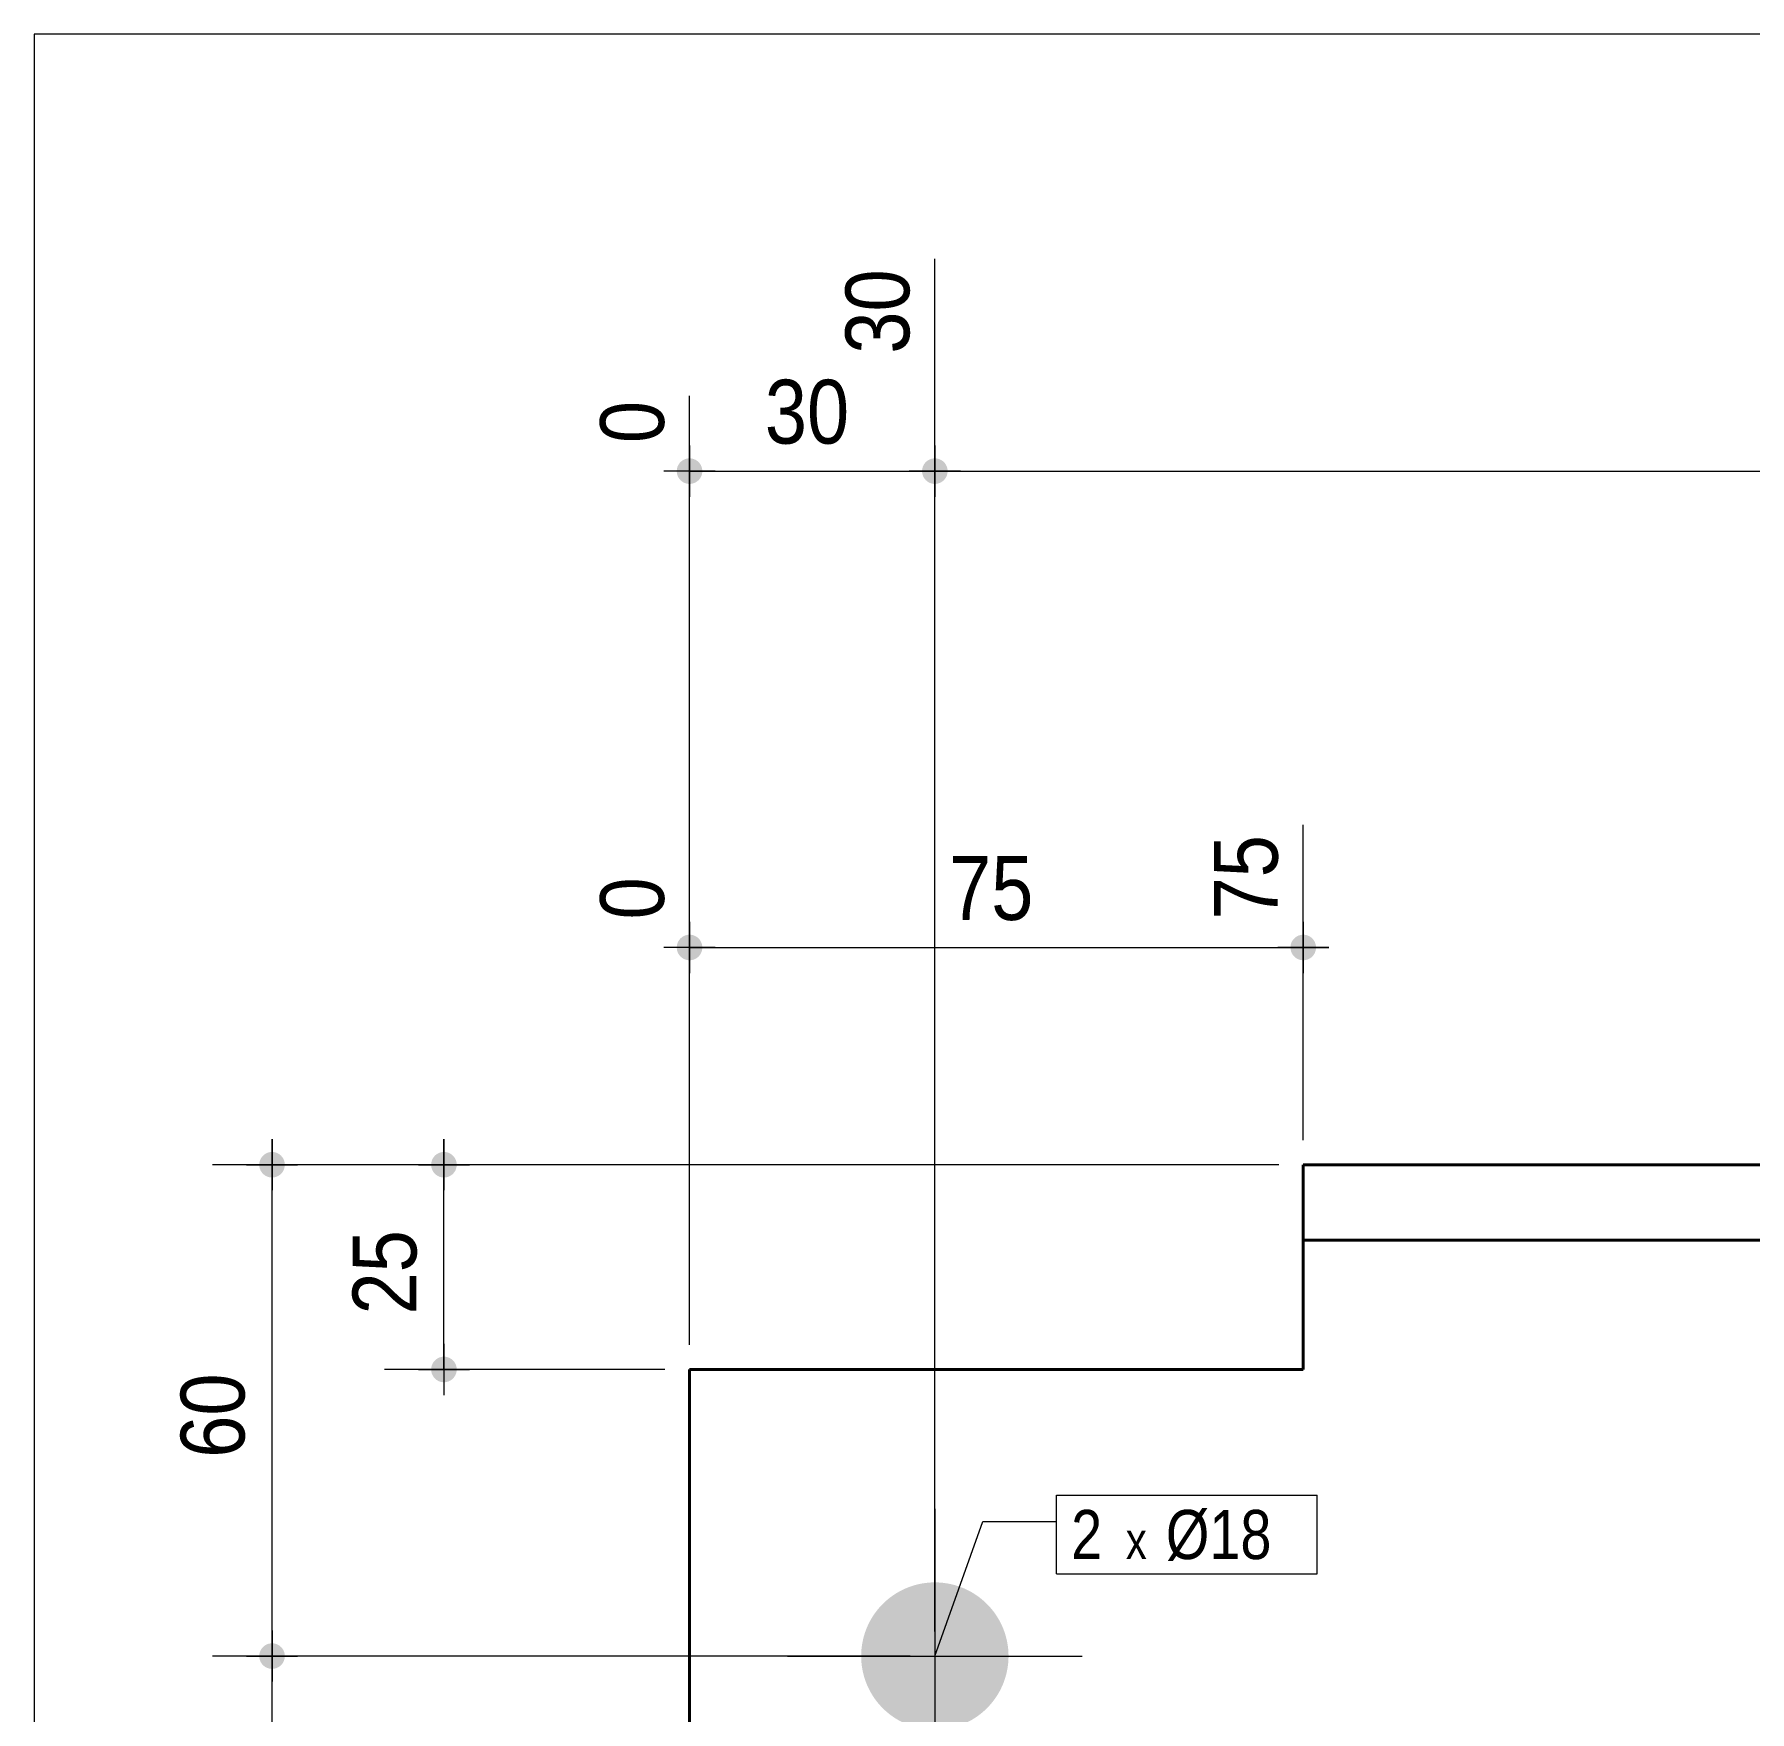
# Model space of a CAD drawing. Header units: millimetres. Extents: x 2 to 287, y 5 to 195.
# Drawn here: x 5 to 74.8, y 126.7 to 195 of the extents above; entities that cross this region are included whole.
import ezdxf

# ---------------------------------------------------------------- set-up
doc = ezdxf.new("R2010")
doc.units = ezdxf.units.MM
for name, color, linetype, lineweight in [('Boulon', 7, 'Continuous', 0), ('Cotation', 7, 'Continuous', 0), ('Désignation boulon', 3, 'Continuous', 0), ('Feuille dessin', 5, 'Continuous', 0), ('Piece', 2, 'Continuous', 0)]:
    doc.layers.add(name, color=color, linetype=linetype, lineweight=lineweight)
doc.styles.add('ARIAL', font='ARIAL.TTF')
doc.styles.add('COMIC_SANS_MS', font='COMIC.TTF')

# ---------------------------------------------------------------- blocks, each defined once
blk = doc.blocks.new('*A2')
at = {"layer": 'Boulon'}
for points in [[(38.67, 129.06), (38.673, 129.134), (38.677, 129.207), (38.683, 129.281), (38.692, 129.354), (38.701, 129.427), (38.713, 129.5), (38.727, 129.572), (38.742, 129.644), (38.759, 129.716), (38.778, 129.787), (38.798, 129.858), (38.82, 129.928), (38.844, 129.997), (38.87, 130.066), (38.897, 130.135), (38.926, 130.202), (38.957, 130.269), (38.989, 130.336), (39.023, 130.401), (39.059, 130.465), (39.096, 130.529), (39.134, 130.592), (39.175, 130.653), (39.216, 130.714), (39.259, 130.774), (39.304, 130.832), (39.35, 130.89), (39.397, 130.946), (39.446, 131.001), (39.496, 131.055), (39.548, 131.108), (39.6, 131.159), (39.654, 131.21), (39.709, 131.258), (39.766, 131.306), (39.823, 131.352), (39.882, 131.396), (39.942, 131.439), (40.002, 131.481), (40.064, 131.521), (40.127, 131.56), (40.19, 131.597), (40.255, 131.632), (40.32, 131.666), (40.386, 131.699), (40.453, 131.729), (40.521, 131.758), (40.589, 131.786), (40.658, 131.811), (40.728, 131.835), (40.798, 131.857), (40.869, 131.878), (40.94, 131.897), (41.012, 131.914), (41.084, 131.929), (41.156, 131.942), (41.229, 131.954), (41.302, 131.964), (41.375, 131.972), (41.448, 131.979), (41.522, 131.983), (41.595, 131.986), (41.669, 131.987), (41.743, 131.986), (41.816, 131.983), (41.89, 131.979), (41.963, 131.972), (42.036, 131.964), (42.109, 131.954), (42.182, 131.942), (42.254, 131.929), (42.326, 131.914), (42.398, 131.897), (42.469, 131.878), (42.54, 131.857), (42.61, 131.835), (42.68, 131.811), (42.749, 131.786), (42.817, 131.758), (42.885, 131.729), (42.952, 131.699), (43.018, 131.666), (43.083, 131.632), (43.148, 131.597), (43.211, 131.56), (43.274, 131.521), (43.336, 131.481), (43.396, 131.439), (43.456, 131.396), (43.515, 131.352), (43.572, 131.306), (43.628, 131.258), (43.684, 131.21), (43.738, 131.159), (43.79, 131.108), (43.842, 131.055), (43.892, 131.001), (43.941, 130.946), (43.988, 130.89), (44.034, 130.832), (44.079, 130.774), (44.122, 130.714), (44.163, 130.653), (44.204, 130.592), (44.242, 130.529), (44.279, 130.465), (44.315, 130.401), (44.349, 130.336), (44.381, 130.269), (44.412, 130.202), (44.441, 130.135), (44.468, 130.066), (44.494, 129.997), (44.518, 129.928), (44.54, 129.858), (44.56, 129.787), (44.579, 129.716), (44.596, 129.644), (44.611, 129.572), (44.625, 129.5), (44.636, 129.427), (44.646, 129.354), (44.655, 129.281), (44.661, 129.207), (44.665, 129.134), (44.668, 129.06), (44.669, 128.987), (44.668, 128.913), (44.665, 128.839), (44.661, 128.766), (44.655, 128.693), (44.646, 128.619), (44.636, 128.546), (44.625, 128.474), (44.611, 128.401), (44.596, 128.329), (44.579, 128.258), (44.56, 128.187), (44.54, 128.116), (44.518, 128.046), (44.494, 127.976), (44.468, 127.907), (44.441, 127.839), (44.412, 127.771), (44.381, 127.704), (44.349, 127.638), (44.315, 127.572), (44.279, 127.508), (44.242, 127.444), (44.204, 127.382), (44.163, 127.32), (44.122, 127.259), (44.079, 127.2), (44.034, 127.141), (43.988, 127.083), (43.941, 127.027), (43.892, 126.972), (43.842, 126.918), (43.79, 126.865), (43.738, 126.814), (43.684, 126.764), (43.628, 126.715), (43.572, 126.668), (43.515, 126.622), (43.456, 126.577), (43.396, 126.534), (43.336, 126.492), (43.274, 126.452), (43.211, 126.413), (43.148, 126.376), (43.083, 126.341), (43.018, 126.307), (42.952, 126.275), (42.885, 126.244), (42.817, 126.215), (42.749, 126.188), (42.68, 126.162), (42.61, 126.138), (42.54, 126.116), (42.469, 126.095), (42.398, 126.077), (42.326, 126.06), (42.254, 126.044), (42.182, 126.031), (42.109, 126.019), (42.036, 126.009), (41.963, 126.001), (41.89, 125.995), (41.816, 125.99), (41.743, 125.988), (41.669, 125.987), (41.595, 125.988), (41.522, 125.99), (41.448, 125.995), (41.375, 126.001), (41.302, 126.009), (41.229, 126.019), (41.156, 126.031), (41.084, 126.044), (41.012, 126.06), (40.94, 126.077), (40.869, 126.095), (40.798, 126.116), (40.728, 126.138), (40.658, 126.162), (40.589, 126.188), (40.521, 126.215), (40.453, 126.244), (40.386, 126.275), (40.32, 126.307), (40.255, 126.341), (40.19, 126.376), (40.127, 126.413), (40.064, 126.452), (40.002, 126.492), (39.942, 126.534), (39.882, 126.577), (39.823, 126.622), (39.766, 126.668), (39.709, 126.715), (39.654, 126.764), (39.6, 126.814), (39.548, 126.865), (39.496, 126.918), (39.446, 126.972), (39.397, 127.027), (39.35, 127.083), (39.304, 127.141), (39.259, 127.2), (39.216, 127.259), (39.175, 127.32), (39.134, 127.382), (39.096, 127.444), (39.059, 127.508), (39.023, 127.572), (38.989, 127.638), (38.957, 127.704), (38.926, 127.771), (38.897, 127.839), (38.87, 127.907), (38.844, 127.976), (38.82, 128.046), (38.798, 128.116), (38.778, 128.187), (38.759, 128.258), (38.742, 128.329), (38.727, 128.401), (38.713, 128.474), (38.701, 128.546), (38.692, 128.619), (38.683, 128.693), (38.677, 128.766), (38.673, 128.839), (38.67, 128.913), (38.669, 128.987)], [(38.67, 95.727), (38.673, 95.801), (38.677, 95.874), (38.683, 95.947), (38.692, 96.021), (38.701, 96.094), (38.713, 96.166), (38.727, 96.239), (38.742, 96.311), (38.759, 96.382), (38.778, 96.453), (38.798, 96.524), (38.82, 96.594), (38.844, 96.664), (38.87, 96.733), (38.897, 96.801), (38.926, 96.869), (38.957, 96.936), (38.989, 97.002), (39.023, 97.068), (39.059, 97.132), (39.096, 97.196), (39.134, 97.258), (39.175, 97.32), (39.216, 97.381), (39.259, 97.44), (39.304, 97.499), (39.35, 97.557), (39.397, 97.613), (39.446, 97.668), (39.496, 97.722), (39.548, 97.775), (39.6, 97.826), (39.654, 97.876), (39.709, 97.925), (39.766, 97.972), (39.823, 98.018), (39.882, 98.063), (39.942, 98.106), (40.002, 98.148), (40.064, 98.188), (40.127, 98.227), (40.19, 98.264), (40.255, 98.299), (40.32, 98.333), (40.386, 98.365), (40.453, 98.396), (40.521, 98.425), (40.589, 98.452), (40.658, 98.478), (40.728, 98.502), (40.798, 98.524), (40.869, 98.545), (40.94, 98.563), (41.012, 98.58), (41.084, 98.596), (41.156, 98.609), (41.229, 98.621), (41.302, 98.631), (41.375, 98.639), (41.448, 98.645), (41.522, 98.65), (41.595, 98.652), (41.669, 98.653), (41.743, 98.652), (41.816, 98.65), (41.89, 98.645), (41.963, 98.639), (42.036, 98.631), (42.109, 98.621), (42.182, 98.609), (42.254, 98.596), (42.326, 98.58), (42.398, 98.563), (42.469, 98.545), (42.54, 98.524), (42.61, 98.502), (42.68, 98.478), (42.749, 98.452), (42.817, 98.425), (42.885, 98.396), (42.952, 98.365), (43.018, 98.333), (43.083, 98.299), (43.148, 98.264), (43.211, 98.227), (43.274, 98.188), (43.336, 98.148), (43.396, 98.106), (43.456, 98.063), (43.515, 98.018), (43.572, 97.972), (43.628, 97.925), (43.684, 97.876), (43.738, 97.826), (43.79, 97.775), (43.842, 97.722), (43.892, 97.668), (43.941, 97.613), (43.988, 97.557), (44.034, 97.499), (44.079, 97.44), (44.122, 97.381), (44.163, 97.32), (44.204, 97.258), (44.242, 97.196), (44.279, 97.132), (44.315, 97.068), (44.349, 97.002), (44.381, 96.936), (44.412, 96.869), (44.441, 96.801), (44.468, 96.733), (44.494, 96.664), (44.518, 96.594), (44.54, 96.524), (44.56, 96.453), (44.579, 96.382), (44.596, 96.311), (44.611, 96.239), (44.625, 96.166), (44.636, 96.094), (44.646, 96.021), (44.655, 95.947), (44.661, 95.874), (44.665, 95.801), (44.668, 95.727), (44.669, 95.653), (44.668, 95.58), (44.665, 95.506), (44.661, 95.433), (44.655, 95.359), (44.646, 95.286), (44.636, 95.213), (44.625, 95.14), (44.611, 95.068), (44.596, 94.996), (44.579, 94.924), (44.56, 94.853), (44.54, 94.782), (44.518, 94.712), (44.494, 94.643), (44.468, 94.574), (44.441, 94.505), (44.412, 94.438), (44.381, 94.371), (44.349, 94.304), (44.315, 94.239), (44.279, 94.175), (44.242, 94.111), (44.204, 94.048), (44.163, 93.987), (44.122, 93.926), (44.079, 93.866), (44.034, 93.808), (43.988, 93.75), (43.941, 93.694), (43.892, 93.639), (43.842, 93.585), (43.79, 93.532), (43.738, 93.481), (43.684, 93.43), (43.628, 93.382), (43.572, 93.334), (43.515, 93.288), (43.456, 93.244), (43.396, 93.201), (43.336, 93.159), (43.274, 93.119), (43.211, 93.08), (43.148, 93.043), (43.083, 93.008), (43.018, 92.974), (42.952, 92.941), (42.885, 92.911), (42.817, 92.882), (42.749, 92.854), (42.68, 92.829), (42.61, 92.805), (42.54, 92.783), (42.469, 92.762), (42.398, 92.743), (42.326, 92.726), (42.254, 92.711), (42.182, 92.698), (42.109, 92.686), (42.036, 92.676), (41.963, 92.668), (41.89, 92.661), (41.816, 92.657), (41.743, 92.654), (41.669, 92.653), (41.595, 92.654), (41.522, 92.657), (41.448, 92.661), (41.375, 92.668), (41.302, 92.676), (41.229, 92.686), (41.156, 92.698), (41.084, 92.711), (41.012, 92.726), (40.94, 92.743), (40.869, 92.762), (40.798, 92.783), (40.728, 92.805), (40.658, 92.829), (40.589, 92.854), (40.521, 92.882), (40.453, 92.911), (40.386, 92.941), (40.32, 92.974), (40.255, 93.008), (40.19, 93.043), (40.127, 93.08), (40.064, 93.119), (40.002, 93.159), (39.942, 93.201), (39.882, 93.244), (39.823, 93.288), (39.766, 93.334), (39.709, 93.382), (39.654, 93.43), (39.6, 93.481), (39.548, 93.532), (39.496, 93.585), (39.446, 93.639), (39.397, 93.694), (39.35, 93.75), (39.304, 93.808), (39.259, 93.866), (39.216, 93.926), (39.175, 93.987), (39.134, 94.048), (39.096, 94.111), (39.059, 94.175), (39.023, 94.239), (38.989, 94.304), (38.957, 94.371), (38.926, 94.438), (38.897, 94.505), (38.87, 94.574), (38.844, 94.643), (38.82, 94.712), (38.798, 94.782), (38.778, 94.853), (38.759, 94.924), (38.742, 94.996), (38.727, 95.068), (38.713, 95.14), (38.701, 95.213), (38.692, 95.286), (38.683, 95.359), (38.677, 95.433), (38.673, 95.506), (38.67, 95.58), (38.669, 95.653)]]:
    blk.add_hatch(color=256, dxfattribs=at).paths.add_polyline_path(points, flags=17)
at = {"layer": 'Boulon', "linetype": 'Continuous', "lineweight": 0}
for p, q in [((41.669, 134.987), (41.669, 122.987)), ((35.669, 128.987), (47.669, 128.987)), ((41.669, 101.653), (41.669, 89.653)), ((35.669, 95.653), (47.669, 95.653))]:
    blk.add_line(p, q, dxfattribs=at)
blk = doc.blocks.new('*A3')
at = {"layer": 'Piece', "color": 2, "linetype": 'Continuous', "lineweight": 40}
for p, q in [((56.669808, 145.92), (56.669808, 148.986667)), ((56.669808, 148.986667), (136.669808, 148.986667)), ((136.669808, 145.92), (56.669808, 145.92)), ((56.669808, 145.92), (56.669808, 140.653333)), ((56.669808, 140.653333), (31.68, 140.653333)), ((31.68, 83.986666), (31.68, 140.653333))]:
    blk.add_line(p, q, dxfattribs=at)
blk = doc.blocks.new('*A4')
at = {"layer": 'Feuille dessin', "linetype": 'Continuous', "lineweight": 0}
for p, q in [((282, 195), (5, 195)), ((5, 195), (5, 5))]:
    blk.add_line(p, q, dxfattribs=at)
blk = doc.blocks.new('*A10')
at = {"layer": 'Cotation'}
for points in [[(14.654, 128.467), (14.629, 128.469), (14.604, 128.472), (14.579, 128.477), (14.554, 128.482), (14.529, 128.489), (14.505, 128.497), (14.481, 128.506), (14.458, 128.517), (14.435, 128.528), (14.413, 128.541), (14.391, 128.554), (14.37, 128.569), (14.35, 128.585), (14.331, 128.601), (14.312, 128.619), (14.295, 128.637), (14.278, 128.657), (14.262, 128.677), (14.248, 128.698), (14.234, 128.719), (14.221, 128.742), (14.21, 128.764), (14.2, 128.788), (14.19, 128.811), (14.182, 128.836), (14.176, 128.86), (14.17, 128.885), (14.166, 128.91), (14.163, 128.936), (14.161, 128.961), (14.16, 128.987), (14.161, 129.012), (14.163, 129.038), (14.166, 129.063), (14.17, 129.088), (14.176, 129.113), (14.182, 129.138), (14.19, 129.162), (14.2, 129.186), (14.21, 129.209), (14.221, 129.232), (14.234, 129.254), (14.248, 129.276), (14.262, 129.296), (14.278, 129.317), (14.295, 129.336), (14.312, 129.354), (14.331, 129.372), (14.35, 129.389), (14.37, 129.404), (14.391, 129.419), (14.413, 129.433), (14.435, 129.445), (14.458, 129.457), (14.481, 129.467), (14.505, 129.476), (14.529, 129.484), (14.554, 129.491), (14.579, 129.497), (14.604, 129.501), (14.629, 129.504), (14.654, 129.506), (14.68, 129.507), (14.706, 129.506), (14.731, 129.504), (14.756, 129.501), (14.781, 129.497), (14.806, 129.491), (14.831, 129.484), (14.855, 129.476), (14.879, 129.467), (14.902, 129.457), (14.925, 129.445), (14.947, 129.433), (14.969, 129.419), (14.99, 129.404), (15.01, 129.389), (15.029, 129.372), (15.048, 129.354), (15.065, 129.336), (15.082, 129.317), (15.098, 129.296), (15.112, 129.276), (15.126, 129.254), (15.139, 129.232), (15.15, 129.209), (15.16, 129.186), (15.17, 129.162), (15.178, 129.138), (15.184, 129.113), (15.19, 129.088), (15.194, 129.063), (15.197, 129.038), (15.199, 129.012), (15.2, 128.987), (15.199, 128.961), (15.197, 128.936), (15.194, 128.91), (15.19, 128.885), (15.184, 128.86), (15.178, 128.836), (15.17, 128.811), (15.16, 128.788), (15.15, 128.764), (15.139, 128.742), (15.126, 128.719), (15.112, 128.698), (15.098, 128.677), (15.082, 128.657), (15.065, 128.637), (15.048, 128.619), (15.029, 128.601), (15.01, 128.585), (14.99, 128.569), (14.969, 128.554), (14.947, 128.541), (14.925, 128.528), (14.902, 128.517), (14.879, 128.506), (14.855, 128.497), (14.831, 128.489), (14.806, 128.482), (14.781, 128.477), (14.756, 128.472), (14.731, 128.469), (14.706, 128.467), (14.68, 128.467)], [(14.654, 95.134), (14.629, 95.136), (14.604, 95.139), (14.579, 95.143), (14.554, 95.149), (14.529, 95.156), (14.505, 95.164), (14.481, 95.173), (14.458, 95.183), (14.435, 95.195), (14.413, 95.207), (14.391, 95.221), (14.37, 95.236), (14.35, 95.251), (14.331, 95.268), (14.312, 95.286), (14.295, 95.304), (14.278, 95.323), (14.262, 95.344), (14.248, 95.364), (14.234, 95.386), (14.221, 95.408), (14.21, 95.431), (14.2, 95.454), (14.19, 95.478), (14.182, 95.502), (14.176, 95.527), (14.17, 95.552), (14.166, 95.577), (14.163, 95.602), (14.161, 95.628), (14.16, 95.653), (14.161, 95.679), (14.163, 95.704), (14.166, 95.73), (14.17, 95.755), (14.176, 95.78), (14.182, 95.804), (14.19, 95.829), (14.2, 95.852), (14.21, 95.876), (14.221, 95.898), (14.234, 95.921), (14.248, 95.942), (14.262, 95.963), (14.278, 95.983), (14.295, 96.003), (14.312, 96.021), (14.331, 96.039), (14.35, 96.055), (14.37, 96.071), (14.391, 96.086), (14.413, 96.099), (14.435, 96.112), (14.458, 96.123), (14.481, 96.134), (14.505, 96.143), (14.529, 96.151), (14.554, 96.158), (14.579, 96.163), (14.604, 96.168), (14.629, 96.171), (14.654, 96.173), (14.68, 96.173), (14.706, 96.173), (14.731, 96.171), (14.756, 96.168), (14.781, 96.163), (14.806, 96.158), (14.831, 96.151), (14.855, 96.143), (14.879, 96.134), (14.902, 96.123), (14.925, 96.112), (14.947, 96.099), (14.969, 96.086), (14.99, 96.071), (15.01, 96.055), (15.029, 96.039), (15.048, 96.021), (15.065, 96.003), (15.082, 95.983), (15.098, 95.963), (15.112, 95.942), (15.126, 95.921), (15.139, 95.898), (15.15, 95.876), (15.16, 95.852), (15.17, 95.829), (15.178, 95.804), (15.184, 95.78), (15.19, 95.755), (15.194, 95.73), (15.197, 95.704), (15.199, 95.679), (15.2, 95.653), (15.199, 95.628), (15.197, 95.602), (15.194, 95.577), (15.19, 95.552), (15.184, 95.527), (15.178, 95.502), (15.17, 95.478), (15.16, 95.454), (15.15, 95.431), (15.139, 95.408), (15.126, 95.386), (15.112, 95.364), (15.098, 95.344), (15.082, 95.323), (15.065, 95.304), (15.048, 95.286), (15.029, 95.268), (15.01, 95.251), (14.99, 95.236), (14.969, 95.221), (14.947, 95.207), (14.925, 95.195), (14.902, 95.183), (14.879, 95.173), (14.855, 95.164), (14.831, 95.156), (14.806, 95.149), (14.781, 95.143), (14.756, 95.139), (14.731, 95.136), (14.706, 95.134), (14.68, 95.133)]]:
    blk.add_hatch(color=256, dxfattribs=at).paths.add_polyline_path(points, flags=17)
at = {"layer": 'Cotation', "linetype": 'Continuous', "lineweight": 0}
for p, q in [((14.68, 130.027), (14.68, 127.947)), ((14.68, 128.987), (14.68, 130.027)), ((40.669, 128.987), (12.26, 128.987)), ((13.64, 128.987), (15.72, 128.987)), ((14.68, 95.653), (14.68, 128.987)), ((14.68, 96.693), (14.68, 94.613)), ((40.669, 95.653), (12.26, 95.653)), ((13.64, 95.653), (15.72, 95.653)), ((14.68, 95.653), (14.68, 94.613))]:
    blk.add_line(p, q, dxfattribs=at)
at = {"layer": 'Cotation'}
for p in [(14.68, 128.987), (14.68, 95.653)]:
    blk.add_point(p, dxfattribs=at)
at = {"layer": 'Cotation', "style": 'ARIAL', "width": 0.85}
blk.add_text('100', height=2.6, rotation=90.00021, dxfattribs=at).set_placement((13.56, 109.427))
blk = doc.blocks.new('*A11')
at = {"layer": 'Cotation'}
for points in [[(14.654, 148.467), (14.629, 148.469), (14.604, 148.472), (14.579, 148.477), (14.554, 148.482), (14.529, 148.489), (14.505, 148.497), (14.481, 148.506), (14.458, 148.517), (14.435, 148.528), (14.413, 148.541), (14.391, 148.554), (14.37, 148.569), (14.35, 148.585), (14.331, 148.601), (14.312, 148.619), (14.295, 148.637), (14.278, 148.657), (14.262, 148.677), (14.248, 148.698), (14.234, 148.719), (14.221, 148.742), (14.21, 148.764), (14.2, 148.788), (14.19, 148.811), (14.182, 148.836), (14.176, 148.86), (14.17, 148.885), (14.166, 148.91), (14.163, 148.936), (14.161, 148.961), (14.16, 148.987), (14.161, 149.012), (14.163, 149.038), (14.166, 149.063), (14.17, 149.088), (14.176, 149.113), (14.182, 149.138), (14.19, 149.162), (14.2, 149.186), (14.21, 149.209), (14.221, 149.232), (14.234, 149.254), (14.248, 149.276), (14.262, 149.296), (14.278, 149.317), (14.295, 149.336), (14.312, 149.354), (14.331, 149.372), (14.35, 149.389), (14.37, 149.404), (14.391, 149.419), (14.413, 149.433), (14.435, 149.445), (14.458, 149.457), (14.481, 149.467), (14.505, 149.476), (14.529, 149.484), (14.554, 149.491), (14.579, 149.497), (14.604, 149.501), (14.629, 149.504), (14.654, 149.506), (14.68, 149.507), (14.706, 149.506), (14.731, 149.504), (14.756, 149.501), (14.781, 149.497), (14.806, 149.491), (14.831, 149.484), (14.855, 149.476), (14.879, 149.467), (14.902, 149.457), (14.925, 149.445), (14.947, 149.433), (14.969, 149.419), (14.99, 149.404), (15.01, 149.389), (15.029, 149.372), (15.048, 149.354), (15.065, 149.336), (15.082, 149.317), (15.098, 149.296), (15.112, 149.276), (15.126, 149.254), (15.139, 149.232), (15.15, 149.209), (15.16, 149.186), (15.17, 149.162), (15.178, 149.138), (15.184, 149.113), (15.19, 149.088), (15.194, 149.063), (15.197, 149.038), (15.199, 149.012), (15.2, 148.987), (15.199, 148.961), (15.197, 148.936), (15.194, 148.91), (15.19, 148.885), (15.184, 148.86), (15.178, 148.836), (15.17, 148.811), (15.16, 148.788), (15.15, 148.764), (15.139, 148.742), (15.126, 148.719), (15.112, 148.698), (15.098, 148.677), (15.082, 148.657), (15.065, 148.637), (15.048, 148.619), (15.029, 148.601), (15.01, 148.585), (14.99, 148.569), (14.969, 148.554), (14.947, 148.541), (14.925, 148.528), (14.902, 148.517), (14.879, 148.506), (14.855, 148.497), (14.831, 148.489), (14.806, 148.482), (14.781, 148.477), (14.756, 148.472), (14.731, 148.469), (14.706, 148.467), (14.68, 148.467)], [(14.654, 128.467), (14.629, 128.469), (14.604, 128.472), (14.579, 128.477), (14.554, 128.482), (14.529, 128.489), (14.505, 128.497), (14.481, 128.506), (14.458, 128.517), (14.435, 128.528), (14.413, 128.541), (14.391, 128.554), (14.37, 128.569), (14.35, 128.585), (14.331, 128.601), (14.312, 128.619), (14.295, 128.637), (14.278, 128.657), (14.262, 128.677), (14.248, 128.698), (14.234, 128.719), (14.221, 128.742), (14.21, 128.764), (14.2, 128.788), (14.19, 128.811), (14.182, 128.836), (14.176, 128.86), (14.17, 128.885), (14.166, 128.91), (14.163, 128.936), (14.161, 128.961), (14.16, 128.987), (14.161, 129.012), (14.163, 129.038), (14.166, 129.063), (14.17, 129.088), (14.176, 129.113), (14.182, 129.138), (14.19, 129.162), (14.2, 129.186), (14.21, 129.209), (14.221, 129.232), (14.234, 129.254), (14.248, 129.276), (14.262, 129.296), (14.278, 129.317), (14.295, 129.336), (14.312, 129.354), (14.331, 129.372), (14.35, 129.389), (14.37, 129.404), (14.391, 129.419), (14.413, 129.433), (14.435, 129.445), (14.458, 129.457), (14.481, 129.467), (14.505, 129.476), (14.529, 129.484), (14.554, 129.491), (14.579, 129.497), (14.604, 129.501), (14.629, 129.504), (14.654, 129.506), (14.68, 129.507), (14.706, 129.506), (14.731, 129.504), (14.756, 129.501), (14.781, 129.497), (14.806, 129.491), (14.831, 129.484), (14.855, 129.476), (14.879, 129.467), (14.902, 129.457), (14.925, 129.445), (14.947, 129.433), (14.969, 129.419), (14.99, 129.404), (15.01, 129.389), (15.029, 129.372), (15.048, 129.354), (15.065, 129.336), (15.082, 129.317), (15.098, 129.296), (15.112, 129.276), (15.126, 129.254), (15.139, 129.232), (15.15, 129.209), (15.16, 129.186), (15.17, 129.162), (15.178, 129.138), (15.184, 129.113), (15.19, 129.088), (15.194, 129.063), (15.197, 129.038), (15.199, 129.012), (15.2, 128.987), (15.199, 128.961), (15.197, 128.936), (15.194, 128.91), (15.19, 128.885), (15.184, 128.86), (15.178, 128.836), (15.17, 128.811), (15.16, 128.788), (15.15, 128.764), (15.139, 128.742), (15.126, 128.719), (15.112, 128.698), (15.098, 128.677), (15.082, 128.657), (15.065, 128.637), (15.048, 128.619), (15.029, 128.601), (15.01, 128.585), (14.99, 128.569), (14.969, 128.554), (14.947, 128.541), (14.925, 128.528), (14.902, 128.517), (14.879, 128.506), (14.855, 128.497), (14.831, 128.489), (14.806, 128.482), (14.781, 128.477), (14.756, 128.472), (14.731, 128.469), (14.706, 128.467), (14.68, 128.467)]]:
    blk.add_hatch(color=256, dxfattribs=at).paths.add_polyline_path(points, flags=17)
at = {"layer": 'Cotation', "linetype": 'Continuous', "lineweight": 0}
for p, q in [((14.68, 150.027), (14.68, 147.947)), ((14.68, 148.987), (14.68, 150.027)), ((55.67, 148.987), (12.26, 148.987)), ((13.64, 148.987), (15.72, 148.987)), ((14.68, 128.987), (14.68, 148.987)), ((14.68, 130.027), (14.68, 127.947)), ((40.669, 128.987), (12.26, 128.987)), ((13.64, 128.987), (15.72, 128.987)), ((14.68, 128.987), (14.68, 127.947))]:
    blk.add_line(p, q, dxfattribs=at)
at = {"layer": 'Cotation'}
for p in [(14.68, 148.987), (14.68, 128.987)]:
    blk.add_point(p, dxfattribs=at)
at = {"layer": 'Cotation', "style": 'ARIAL', "width": 0.85}
blk.add_text('60', height=2.6, rotation=90.00021, dxfattribs=at).set_placement((13.56, 137.058))
blk = doc.blocks.new('*A18')
at = {"layer": 'Cotation'}
for points in [[(21.654, 148.467), (21.629, 148.469), (21.604, 148.472), (21.579, 148.477), (21.554, 148.482), (21.529, 148.489), (21.505, 148.497), (21.481, 148.506), (21.458, 148.517), (21.435, 148.528), (21.413, 148.541), (21.391, 148.554), (21.37, 148.569), (21.35, 148.585), (21.331, 148.601), (21.312, 148.619), (21.295, 148.637), (21.278, 148.657), (21.262, 148.677), (21.248, 148.698), (21.234, 148.719), (21.221, 148.742), (21.21, 148.764), (21.2, 148.788), (21.19, 148.811), (21.182, 148.836), (21.176, 148.86), (21.17, 148.885), (21.166, 148.91), (21.163, 148.936), (21.161, 148.961), (21.16, 148.987), (21.161, 149.012), (21.163, 149.038), (21.166, 149.063), (21.17, 149.088), (21.176, 149.113), (21.182, 149.138), (21.19, 149.162), (21.2, 149.186), (21.21, 149.209), (21.221, 149.232), (21.234, 149.254), (21.248, 149.276), (21.262, 149.296), (21.278, 149.317), (21.295, 149.336), (21.312, 149.354), (21.331, 149.372), (21.35, 149.389), (21.37, 149.404), (21.391, 149.419), (21.413, 149.433), (21.435, 149.445), (21.458, 149.457), (21.481, 149.467), (21.505, 149.476), (21.529, 149.484), (21.554, 149.491), (21.579, 149.497), (21.604, 149.501), (21.629, 149.504), (21.654, 149.506), (21.68, 149.507), (21.706, 149.506), (21.731, 149.504), (21.756, 149.501), (21.781, 149.497), (21.806, 149.491), (21.831, 149.484), (21.855, 149.476), (21.879, 149.467), (21.902, 149.457), (21.925, 149.445), (21.947, 149.433), (21.969, 149.419), (21.99, 149.404), (22.01, 149.389), (22.029, 149.372), (22.048, 149.354), (22.065, 149.336), (22.082, 149.317), (22.098, 149.296), (22.112, 149.276), (22.126, 149.254), (22.139, 149.232), (22.15, 149.209), (22.16, 149.186), (22.17, 149.162), (22.178, 149.138), (22.184, 149.113), (22.19, 149.088), (22.194, 149.063), (22.197, 149.038), (22.199, 149.012), (22.2, 148.987), (22.199, 148.961), (22.197, 148.936), (22.194, 148.91), (22.19, 148.885), (22.184, 148.86), (22.178, 148.836), (22.17, 148.811), (22.16, 148.788), (22.15, 148.764), (22.139, 148.742), (22.126, 148.719), (22.112, 148.698), (22.098, 148.677), (22.082, 148.657), (22.065, 148.637), (22.048, 148.619), (22.029, 148.601), (22.01, 148.585), (21.99, 148.569), (21.969, 148.554), (21.947, 148.541), (21.925, 148.528), (21.902, 148.517), (21.879, 148.506), (21.855, 148.497), (21.831, 148.489), (21.806, 148.482), (21.781, 148.477), (21.756, 148.472), (21.731, 148.469), (21.706, 148.467), (21.68, 148.467)], [(21.654, 140.134), (21.629, 140.136), (21.604, 140.139), (21.579, 140.143), (21.554, 140.149), (21.529, 140.156), (21.505, 140.164), (21.481, 140.173), (21.458, 140.183), (21.435, 140.195), (21.413, 140.207), (21.391, 140.221), (21.37, 140.236), (21.35, 140.251), (21.331, 140.268), (21.312, 140.286), (21.295, 140.304), (21.278, 140.323), (21.262, 140.344), (21.248, 140.364), (21.234, 140.386), (21.221, 140.408), (21.21, 140.431), (21.2, 140.454), (21.19, 140.478), (21.182, 140.502), (21.176, 140.527), (21.17, 140.552), (21.166, 140.577), (21.163, 140.602), (21.161, 140.628), (21.16, 140.653), (21.161, 140.679), (21.163, 140.704), (21.166, 140.73), (21.17, 140.755), (21.176, 140.78), (21.182, 140.804), (21.19, 140.829), (21.2, 140.852), (21.21, 140.876), (21.221, 140.898), (21.234, 140.921), (21.248, 140.942), (21.262, 140.963), (21.278, 140.983), (21.295, 141.003), (21.312, 141.021), (21.331, 141.039), (21.35, 141.055), (21.37, 141.071), (21.391, 141.086), (21.413, 141.099), (21.435, 141.112), (21.458, 141.123), (21.481, 141.134), (21.505, 141.143), (21.529, 141.151), (21.554, 141.158), (21.579, 141.163), (21.604, 141.168), (21.629, 141.171), (21.654, 141.173), (21.68, 141.173), (21.706, 141.173), (21.731, 141.171), (21.756, 141.168), (21.781, 141.163), (21.806, 141.158), (21.831, 141.151), (21.855, 141.143), (21.879, 141.134), (21.902, 141.123), (21.925, 141.112), (21.947, 141.099), (21.969, 141.086), (21.99, 141.071), (22.01, 141.055), (22.029, 141.039), (22.048, 141.021), (22.065, 141.003), (22.082, 140.983), (22.098, 140.963), (22.112, 140.942), (22.126, 140.921), (22.139, 140.898), (22.15, 140.876), (22.16, 140.852), (22.17, 140.829), (22.178, 140.804), (22.184, 140.78), (22.19, 140.755), (22.194, 140.73), (22.197, 140.704), (22.199, 140.679), (22.2, 140.653), (22.199, 140.628), (22.197, 140.602), (22.194, 140.577), (22.19, 140.552), (22.184, 140.527), (22.178, 140.502), (22.17, 140.478), (22.16, 140.454), (22.15, 140.431), (22.139, 140.408), (22.126, 140.386), (22.112, 140.364), (22.098, 140.344), (22.082, 140.323), (22.065, 140.304), (22.048, 140.286), (22.029, 140.268), (22.01, 140.251), (21.99, 140.236), (21.969, 140.221), (21.947, 140.207), (21.925, 140.195), (21.902, 140.183), (21.879, 140.173), (21.855, 140.164), (21.831, 140.156), (21.806, 140.149), (21.781, 140.143), (21.756, 140.139), (21.731, 140.136), (21.706, 140.134), (21.68, 140.133)]]:
    blk.add_hatch(color=256, dxfattribs=at).paths.add_polyline_path(points, flags=17)
at = {"layer": 'Cotation', "linetype": 'Continuous', "lineweight": 0}
for p, q in [((21.68, 150.027), (21.68, 147.947)), ((21.68, 148.987), (21.68, 150.027)), ((55.67, 148.987), (19.26, 148.987)), ((20.64, 148.987), (22.72, 148.987)), ((21.68, 140.653), (21.68, 148.987)), ((21.68, 141.693), (21.68, 139.613)), ((30.68, 140.653), (19.26, 140.653)), ((20.64, 140.653), (22.72, 140.653)), ((21.68, 140.653), (21.68, 139.613))]:
    blk.add_line(p, q, dxfattribs=at)
at = {"layer": 'Cotation'}
for p in [(21.68, 148.987), (21.68, 140.653)]:
    blk.add_point(p, dxfattribs=at)
at = {"layer": 'Cotation', "style": 'ARIAL', "width": 0.85}
blk.add_text('25', height=2.6, rotation=90.00021, dxfattribs=at).set_placement((20.56, 142.892))
blk = doc.blocks.new('*A19')
at = {"layer": 'Cotation'}
for points in [[(31.654, 157.311), (31.629, 157.313), (31.604, 157.316), (31.579, 157.32), (31.554, 157.326), (31.529, 157.332), (31.505, 157.34), (31.481, 157.35), (31.458, 157.36), (31.435, 157.371), (31.413, 157.384), (31.391, 157.398), (31.37, 157.412), (31.35, 157.428), (31.331, 157.445), (31.312, 157.462), (31.295, 157.481), (31.278, 157.5), (31.262, 157.52), (31.248, 157.541), (31.234, 157.563), (31.221, 157.585), (31.21, 157.608), (31.2, 157.631), (31.19, 157.655), (31.182, 157.679), (31.176, 157.704), (31.17, 157.729), (31.166, 157.754), (31.163, 157.779), (31.161, 157.804), (31.16, 157.83), (31.161, 157.856), (31.163, 157.881), (31.166, 157.906), (31.17, 157.931), (31.176, 157.956), (31.182, 157.981), (31.19, 158.005), (31.2, 158.029), (31.21, 158.052), (31.221, 158.075), (31.234, 158.097), (31.248, 158.119), (31.262, 158.14), (31.278, 158.16), (31.295, 158.179), (31.312, 158.198), (31.331, 158.215), (31.35, 158.232), (31.37, 158.248), (31.391, 158.262), (31.413, 158.276), (31.435, 158.289), (31.458, 158.3), (31.481, 158.31), (31.505, 158.32), (31.529, 158.328), (31.554, 158.334), (31.579, 158.34), (31.604, 158.344), (31.629, 158.348), (31.654, 158.349), (31.68, 158.35), (31.706, 158.349), (31.731, 158.348), (31.756, 158.344), (31.781, 158.34), (31.806, 158.334), (31.831, 158.328), (31.855, 158.32), (31.879, 158.31), (31.902, 158.3), (31.925, 158.289), (31.947, 158.276), (31.969, 158.262), (31.99, 158.248), (32.01, 158.232), (32.029, 158.215), (32.048, 158.198), (32.065, 158.179), (32.082, 158.16), (32.098, 158.14), (32.112, 158.119), (32.126, 158.097), (32.139, 158.075), (32.15, 158.052), (32.16, 158.029), (32.17, 158.005), (32.178, 157.981), (32.184, 157.956), (32.19, 157.931), (32.194, 157.906), (32.197, 157.881), (32.199, 157.856), (32.2, 157.83), (32.199, 157.804), (32.197, 157.779), (32.194, 157.754), (32.19, 157.729), (32.184, 157.704), (32.178, 157.679), (32.17, 157.655), (32.16, 157.631), (32.15, 157.608), (32.139, 157.585), (32.126, 157.563), (32.112, 157.541), (32.098, 157.52), (32.082, 157.5), (32.065, 157.481), (32.048, 157.462), (32.029, 157.445), (32.01, 157.428), (31.99, 157.412), (31.969, 157.398), (31.947, 157.384), (31.925, 157.371), (31.902, 157.36), (31.879, 157.35), (31.855, 157.34), (31.831, 157.332), (31.806, 157.326), (31.781, 157.32), (31.756, 157.316), (31.731, 157.313), (31.706, 157.311), (31.68, 157.31)], [(56.644, 157.311), (56.619, 157.313), (56.594, 157.316), (56.568, 157.32), (56.543, 157.326), (56.519, 157.332), (56.495, 157.34), (56.471, 157.35), (56.447, 157.36), (56.425, 157.371), (56.402, 157.384), (56.381, 157.398), (56.36, 157.412), (56.34, 157.428), (56.321, 157.445), (56.302, 157.462), (56.285, 157.481), (56.268, 157.5), (56.252, 157.52), (56.237, 157.541), (56.224, 157.563), (56.211, 157.585), (56.2, 157.608), (56.189, 157.631), (56.18, 157.655), (56.172, 157.679), (56.165, 157.704), (56.16, 157.729), (56.155, 157.754), (56.152, 157.779), (56.15, 157.804), (56.15, 157.83), (56.15, 157.856), (56.152, 157.881), (56.155, 157.906), (56.16, 157.931), (56.165, 157.956), (56.172, 157.981), (56.18, 158.005), (56.189, 158.029), (56.2, 158.052), (56.211, 158.075), (56.224, 158.097), (56.237, 158.119), (56.252, 158.14), (56.268, 158.16), (56.285, 158.179), (56.302, 158.198), (56.321, 158.215), (56.34, 158.232), (56.36, 158.248), (56.381, 158.262), (56.402, 158.276), (56.425, 158.289), (56.447, 158.3), (56.471, 158.31), (56.495, 158.32), (56.519, 158.328), (56.543, 158.334), (56.568, 158.34), (56.594, 158.344), (56.619, 158.348), (56.644, 158.349), (56.67, 158.35), (56.695, 158.349), (56.721, 158.348), (56.746, 158.344), (56.771, 158.34), (56.796, 158.334), (56.821, 158.328), (56.845, 158.32), (56.869, 158.31), (56.892, 158.3), (56.915, 158.289), (56.937, 158.276), (56.959, 158.262), (56.98, 158.248), (57, 158.232), (57.019, 158.215), (57.038, 158.198), (57.055, 158.179), (57.072, 158.16), (57.087, 158.14), (57.102, 158.119), (57.116, 158.097), (57.128, 158.075), (57.14, 158.052), (57.15, 158.029), (57.159, 158.005), (57.167, 157.981), (57.174, 157.956), (57.18, 157.931), (57.184, 157.906), (57.187, 157.881), (57.189, 157.856), (57.19, 157.83), (57.189, 157.804), (57.187, 157.779), (57.184, 157.754), (57.18, 157.729), (57.174, 157.704), (57.167, 157.679), (57.159, 157.655), (57.15, 157.631), (57.14, 157.608), (57.128, 157.585), (57.116, 157.563), (57.102, 157.541), (57.087, 157.52), (57.072, 157.5), (57.055, 157.481), (57.038, 157.462), (57.019, 157.445), (57, 157.428), (56.98, 157.412), (56.959, 157.398), (56.937, 157.384), (56.915, 157.371), (56.892, 157.36), (56.869, 157.35), (56.845, 157.34), (56.821, 157.332), (56.796, 157.326), (56.771, 157.32), (56.746, 157.316), (56.721, 157.313), (56.695, 157.311), (56.67, 157.31)]]:
    blk.add_hatch(color=256, dxfattribs=at).paths.add_polyline_path(points, flags=17)
at = {"layer": 'Cotation', "linetype": 'Continuous', "lineweight": 0}
for p, q in [((56.67, 149.987), (56.67, 162.827)), ((31.68, 141.653), (31.68, 160.898)), ((31.68, 158.87), (31.68, 156.79)), ((56.67, 158.87), (56.67, 156.79)), ((32.72, 157.83), (30.64, 157.83)), ((31.68, 157.83), (30.64, 157.83)), ((31.68, 157.83), (56.67, 157.83)), ((57.71, 157.83), (55.63, 157.83)), ((56.67, 157.83), (57.71, 157.83))]:
    blk.add_line(p, q, dxfattribs=at)
at = {"layer": 'Cotation'}
for p in [(31.68, 157.83), (56.67, 157.83)]:
    blk.add_point(p, dxfattribs=at)
at = {"layer": 'Cotation', "style": 'ARIAL', "width": 0.85}
for s, p in [('75', (55.63, 158.97)), ('0', (30.64, 158.97))]:
    blk.add_text(s, height=2.6, rotation=90.00021, dxfattribs=at).set_placement(p)
blk.add_text('75', height=2.6, dxfattribs=at).set_placement((42.246, 158.95))
blk = doc.blocks.new('*A21')
at = {"layer": 'Cotation'}
for points in [[(31.654, 176.701), (31.629, 176.702), (31.604, 176.706), (31.579, 176.71), (31.554, 176.716), (31.529, 176.722), (31.505, 176.73), (31.481, 176.74), (31.458, 176.75), (31.435, 176.761), (31.413, 176.774), (31.391, 176.788), (31.37, 176.802), (31.35, 176.818), (31.331, 176.835), (31.312, 176.852), (31.295, 176.871), (31.278, 176.89), (31.262, 176.91), (31.248, 176.931), (31.234, 176.953), (31.221, 176.975), (31.21, 176.998), (31.2, 177.021), (31.19, 177.045), (31.182, 177.069), (31.176, 177.094), (31.17, 177.119), (31.166, 177.144), (31.163, 177.169), (31.161, 177.194), (31.16, 177.22), (31.161, 177.245), (31.163, 177.271), (31.166, 177.296), (31.17, 177.321), (31.176, 177.346), (31.182, 177.371), (31.19, 177.395), (31.2, 177.419), (31.21, 177.442), (31.221, 177.465), (31.234, 177.487), (31.248, 177.509), (31.262, 177.53), (31.278, 177.55), (31.295, 177.569), (31.312, 177.588), (31.331, 177.605), (31.35, 177.622), (31.37, 177.638), (31.391, 177.652), (31.413, 177.666), (31.435, 177.679), (31.458, 177.69), (31.481, 177.7), (31.505, 177.71), (31.529, 177.718), (31.554, 177.724), (31.579, 177.73), (31.604, 177.734), (31.629, 177.737), (31.654, 177.739), (31.68, 177.74), (31.706, 177.739), (31.731, 177.737), (31.756, 177.734), (31.781, 177.73), (31.806, 177.724), (31.831, 177.718), (31.855, 177.71), (31.879, 177.7), (31.902, 177.69), (31.925, 177.679), (31.947, 177.666), (31.969, 177.652), (31.99, 177.638), (32.01, 177.622), (32.029, 177.605), (32.048, 177.588), (32.065, 177.569), (32.082, 177.55), (32.098, 177.53), (32.112, 177.509), (32.126, 177.487), (32.139, 177.465), (32.15, 177.442), (32.16, 177.419), (32.17, 177.395), (32.178, 177.371), (32.184, 177.346), (32.19, 177.321), (32.194, 177.296), (32.197, 177.271), (32.199, 177.245), (32.2, 177.22), (32.199, 177.194), (32.197, 177.169), (32.194, 177.144), (32.19, 177.119), (32.184, 177.094), (32.178, 177.069), (32.17, 177.045), (32.16, 177.021), (32.15, 176.998), (32.139, 176.975), (32.126, 176.953), (32.112, 176.931), (32.098, 176.91), (32.082, 176.89), (32.065, 176.871), (32.048, 176.852), (32.029, 176.835), (32.01, 176.818), (31.99, 176.802), (31.969, 176.788), (31.947, 176.774), (31.925, 176.761), (31.902, 176.75), (31.879, 176.74), (31.855, 176.73), (31.831, 176.722), (31.806, 176.716), (31.781, 176.71), (31.756, 176.706), (31.731, 176.702), (31.706, 176.701), (31.68, 176.7)], [(41.643, 176.701), (41.618, 176.702), (41.593, 176.706), (41.568, 176.71), (41.543, 176.716), (41.518, 176.722), (41.494, 176.73), (41.47, 176.74), (41.447, 176.75), (41.424, 176.761), (41.402, 176.774), (41.38, 176.788), (41.359, 176.802), (41.339, 176.818), (41.32, 176.835), (41.301, 176.852), (41.284, 176.871), (41.267, 176.89), (41.251, 176.91), (41.237, 176.931), (41.223, 176.953), (41.21, 176.975), (41.199, 176.998), (41.189, 177.021), (41.179, 177.045), (41.171, 177.069), (41.165, 177.094), (41.159, 177.119), (41.155, 177.144), (41.151, 177.169), (41.15, 177.194), (41.149, 177.22), (41.15, 177.245), (41.151, 177.271), (41.155, 177.296), (41.159, 177.321), (41.165, 177.346), (41.171, 177.371), (41.179, 177.395), (41.189, 177.419), (41.199, 177.442), (41.21, 177.465), (41.223, 177.487), (41.237, 177.509), (41.251, 177.53), (41.267, 177.55), (41.284, 177.569), (41.301, 177.588), (41.32, 177.605), (41.339, 177.622), (41.359, 177.638), (41.38, 177.652), (41.402, 177.666), (41.424, 177.679), (41.447, 177.69), (41.47, 177.7), (41.494, 177.71), (41.518, 177.718), (41.543, 177.724), (41.568, 177.73), (41.593, 177.734), (41.618, 177.737), (41.643, 177.739), (41.669, 177.74), (41.694, 177.739), (41.72, 177.737), (41.745, 177.734), (41.77, 177.73), (41.795, 177.724), (41.82, 177.718), (41.844, 177.71), (41.868, 177.7), (41.891, 177.69), (41.914, 177.679), (41.936, 177.666), (41.958, 177.652), (41.979, 177.638), (41.999, 177.622), (42.018, 177.605), (42.037, 177.588), (42.054, 177.569), (42.071, 177.55), (42.087, 177.53), (42.101, 177.509), (42.115, 177.487), (42.128, 177.465), (42.139, 177.442), (42.149, 177.419), (42.159, 177.395), (42.167, 177.371), (42.173, 177.346), (42.179, 177.321), (42.183, 177.296), (42.186, 177.271), (42.188, 177.245), (42.189, 177.22), (42.188, 177.194), (42.186, 177.169), (42.183, 177.144), (42.179, 177.119), (42.173, 177.094), (42.167, 177.069), (42.159, 177.045), (42.149, 177.021), (42.139, 176.998), (42.128, 176.975), (42.115, 176.953), (42.101, 176.931), (42.087, 176.91), (42.071, 176.89), (42.054, 176.871), (42.037, 176.852), (42.018, 176.835), (41.999, 176.818), (41.979, 176.802), (41.958, 176.788), (41.936, 176.774), (41.914, 176.761), (41.891, 176.75), (41.868, 176.74), (41.844, 176.73), (41.82, 176.722), (41.795, 176.716), (41.77, 176.71), (41.745, 176.706), (41.72, 176.702), (41.694, 176.701), (41.669, 176.7)]]:
    blk.add_hatch(color=256, dxfattribs=at).paths.add_polyline_path(points, flags=17)
at = {"layer": 'Cotation', "linetype": 'Continuous', "lineweight": 0}
for p, q in [((41.669, 129.987), (41.669, 185.857)), ((31.68, 141.653), (31.68, 180.288)), ((31.68, 178.26), (31.68, 176.18)), ((41.669, 178.26), (41.669, 176.18)), ((32.72, 177.22), (30.64, 177.22)), ((31.68, 177.22), (30.64, 177.22)), ((31.68, 177.22), (41.669, 177.22)), ((42.709, 177.22), (40.629, 177.22)), ((41.669, 177.22), (42.709, 177.22))]:
    blk.add_line(p, q, dxfattribs=at)
at = {"layer": 'Cotation'}
for p in [(31.68, 177.22), (41.669, 177.22)]:
    blk.add_point(p, dxfattribs=at)
at = {"layer": 'Cotation', "style": 'ARIAL', "width": 0.85}
for s, p in [('30', (40.629, 182)), ('0', (30.64, 178.36))]:
    blk.add_text(s, height=2.6, rotation=90.00021, dxfattribs=at).set_placement(p)
blk.add_text('30', height=2.6, dxfattribs=at).set_placement((34.746, 178.34))
blk = doc.blocks.new('*A22')
at = {"layer": 'Cotation'}
blk.add_hatch(color=256, dxfattribs=at).paths.add_polyline_path([(41.643, 176.701), (41.618, 176.702), (41.593, 176.706), (41.568, 176.71), (41.543, 176.716), (41.518, 176.722), (41.494, 176.73), (41.47, 176.74), (41.447, 176.75), (41.424, 176.761), (41.402, 176.774), (41.38, 176.788), (41.359, 176.802), (41.339, 176.818), (41.32, 176.835), (41.301, 176.852), (41.284, 176.871), (41.267, 176.89), (41.251, 176.91), (41.237, 176.931), (41.223, 176.953), (41.21, 176.975), (41.199, 176.998), (41.189, 177.021), (41.179, 177.045), (41.171, 177.069), (41.165, 177.094), (41.159, 177.119), (41.155, 177.144), (41.151, 177.169), (41.15, 177.194), (41.149, 177.22), (41.15, 177.245), (41.151, 177.271), (41.155, 177.296), (41.159, 177.321), (41.165, 177.346), (41.171, 177.371), (41.179, 177.395), (41.189, 177.419), (41.199, 177.442), (41.21, 177.465), (41.223, 177.487), (41.237, 177.509), (41.251, 177.53), (41.267, 177.55), (41.284, 177.569), (41.301, 177.588), (41.32, 177.605), (41.339, 177.622), (41.359, 177.638), (41.38, 177.652), (41.402, 177.666), (41.424, 177.679), (41.447, 177.69), (41.47, 177.7), (41.494, 177.71), (41.518, 177.718), (41.543, 177.724), (41.568, 177.73), (41.593, 177.734), (41.618, 177.737), (41.643, 177.739), (41.669, 177.74), (41.694, 177.739), (41.72, 177.737), (41.745, 177.734), (41.77, 177.73), (41.795, 177.724), (41.82, 177.718), (41.844, 177.71), (41.868, 177.7), (41.891, 177.69), (41.914, 177.679), (41.936, 177.666), (41.958, 177.652), (41.979, 177.638), (41.999, 177.622), (42.018, 177.605), (42.037, 177.588), (42.054, 177.569), (42.071, 177.55), (42.087, 177.53), (42.101, 177.509), (42.115, 177.487), (42.128, 177.465), (42.139, 177.442), (42.149, 177.419), (42.159, 177.395), (42.167, 177.371), (42.173, 177.346), (42.179, 177.321), (42.183, 177.296), (42.186, 177.271), (42.188, 177.245), (42.189, 177.22), (42.188, 177.194), (42.186, 177.169), (42.183, 177.144), (42.179, 177.119), (42.173, 177.094), (42.167, 177.069), (42.159, 177.045), (42.149, 177.021), (42.139, 176.998), (42.128, 176.975), (42.115, 176.953), (42.101, 176.931), (42.087, 176.91), (42.071, 176.89), (42.054, 176.871), (42.037, 176.852), (42.018, 176.835), (41.999, 176.818), (41.979, 176.802), (41.958, 176.788), (41.936, 176.774), (41.914, 176.761), (41.891, 176.75), (41.868, 176.74), (41.844, 176.73), (41.82, 176.722), (41.795, 176.716), (41.77, 176.71), (41.745, 176.706), (41.72, 176.702), (41.694, 176.701), (41.669, 176.7)], flags=17)
at = {"layer": 'Cotation', "linetype": 'Continuous', "lineweight": 0}
for p, q in [((41.669, 129.987), (41.669, 185.857)), ((41.669, 178.26), (41.669, 176.18)), ((42.709, 177.22), (40.629, 177.22)), ((41.669, 177.22), (40.629, 177.22)), ((41.669, 177.22), (231.769, 177.22))]:
    blk.add_line(p, q, dxfattribs=at)
at = {"layer": 'Cotation'}
blk.add_point((41.669, 177.22), dxfattribs=at)
blk = doc.blocks.new('*A27')
at = {"layer": 'Désignation boulon', "linetype": 'Continuous', "lineweight": 0}
for p, q in [((46.61865, 135.536367), (57.234275, 135.536367)), ((46.61865, 132.336367), (46.61865, 135.536367)), ((57.234275, 132.336367), (57.234275, 135.536367)), ((41.66895, 128.986667), (43.61865, 134.4697)), ((43.61865, 134.4697), (46.61865, 134.4697)), ((46.61865, 132.336367), (57.234275, 132.336367))]:
    blk.add_line(p, q, dxfattribs=at)
at = {"layer": 'Désignation boulon', "style": 'COMIC_SANS_MS', "width": 0.85}
for s, height, p in [('2', 2, (47.21865, 132.936367)), ('Ø18', 2, (51.077244, 132.936367)), ('x', 1.5, (49.44658, 132.936367))]:
    blk.add_text(s, height=height, dxfattribs=at).set_placement(p)

msp = doc.modelspace()

# ---------------------------------------------------------------- block references
at = {"lineweight": 0}
for name in ['*A4', '*A21', '*A22', '*A19', '*A11', '*A18', '*A3', '*A27', '*A2', '*A10']:
    msp.add_blockref(name, (0, 0), dxfattribs=at)

doc.saveas('drawing.dxf')
